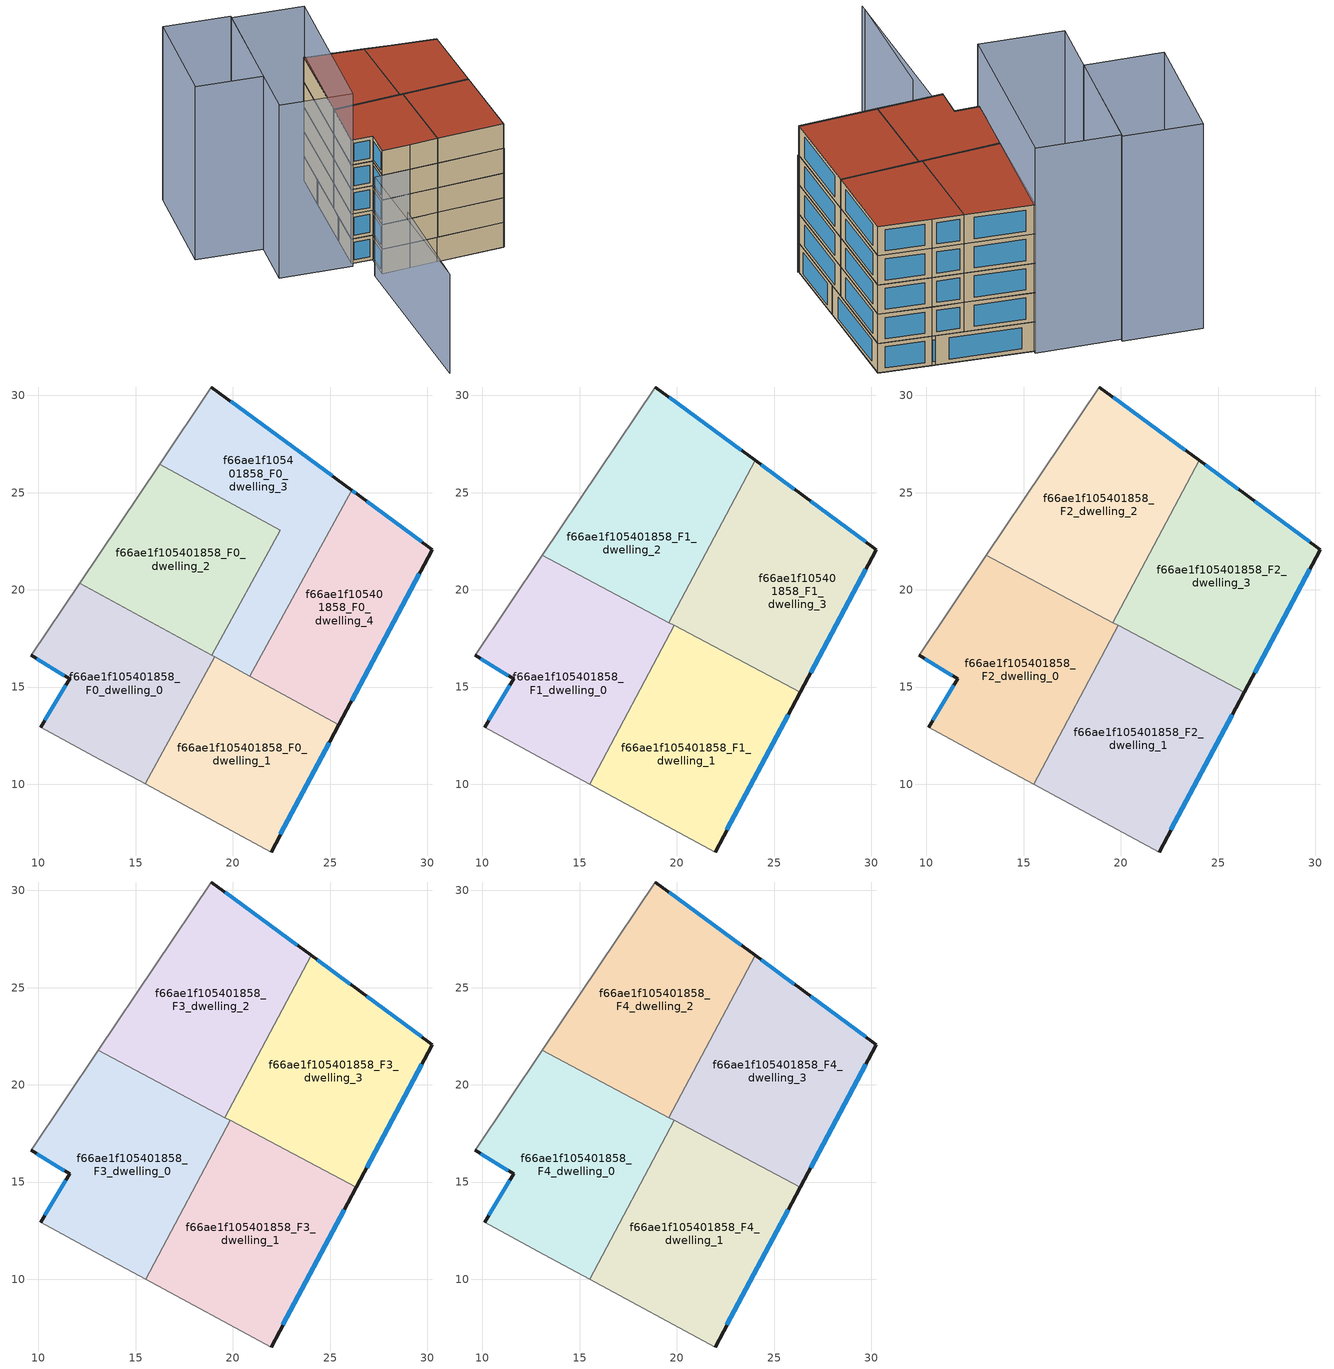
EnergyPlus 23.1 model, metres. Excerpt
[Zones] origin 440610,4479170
f66ae1f105401858_F0_dwelling_0
 floor ground (EU_floor_Construction): 15.49,10.02 19.06,16.55 12.14,20.34 9.65,16.63 11.62,15.43 10.12,12.94 12.85,11.44 z0
 wall outside (EU_wall_Construction): 10.12,12.94 11.62,15.43 9.65,16.63 z0:3
 wall adiabatic (EU_wall_Construction): 9.65,16.63 12.14,20.34 / 15.49,10.02 12.85,11.44 10.12,12.94 z0:3
 wall to f66ae1f105401858_F0_dwelling_1 (EU_wall_Construction): 19.06,16.55 15.49,10.02 z0:3
 wall to f66ae1f105401858_F0_dwelling_2 (EU_wall_Construction): 12.14,20.34 18.92,16.63 z0:3
 wall to f66ae1f105401858_F0_dwelling_3 (EU_wall_Construction): 18.92,16.63 19.06,16.55 z0:3
 window (EU_Window_Construction): 10.32,13.29 11.41,15.08 / 11.35,15.59 9.92,16.46 z0.42:2.58
f66ae1f105401858_F0_dwelling_1
 floor ground (EU_floor_Construction): 21.97,6.52 25.45,13.05 19.06,16.55 15.49,10.02 z0
 wall outside (EU_wall_Construction): 25.45,13.05 21.97,6.52 z0:3
 wall adiabatic (EU_wall_Construction): 21.97,6.52 15.49,10.02 z0:3
 wall to f66ae1f105401858_F0_dwelling_4 (EU_wall_Construction): 20.88,15.56 25.45,13.05 z0:3
 wall to f66ae1f105401858_F0_dwelling_3 (EU_wall_Construction): 19.06,16.55 20.88,15.56 z0:3
 window (EU_Window_Construction): 24.97,12.15 22.45,7.42 z0.42:2.58
f66ae1f105401858_F0_dwelling_2
 floor ground (EU_floor_Construction): 18.92,16.63 22.44,23.07 16.24,26.47 12.14,20.34 z0
 wall to f66ae1f105401858_F0_dwelling_3 (EU_wall_Construction): 16.24,26.47 22.44,23.07 18.92,16.63 z0:3
 wall adiabatic (EU_wall_Construction): 12.14,20.34 16.24,26.47 z0:3
f66ae1f105401858_F0_dwelling_3
 floor ground (EU_floor_Construction): 20.88,15.56 26.12,25.12 18.89,30.43 16.24,26.47 22.44,23.07 18.92,16.63 z0
 wall outside (EU_wall_Construction): 18.89,30.43 26.12,25.12 z0:3
 wall adiabatic (EU_wall_Construction): 16.24,26.47 18.89,30.43 z0:3
 wall to f66ae1f105401858_F0_dwelling_4 (EU_wall_Construction): 26.12,25.12 20.88,15.56 z0:3
 window (EU_Window_Construction): 19.9,29.7 25.12,25.86 z0.42:2.58
 ceiling adiabatic (EU_roof_Construction): 21.76,17.16 20.88,15.56 19.02,16.57 19.87,18.17 z3
f66ae1f105401858_F0_dwelling_4
 floor ground (EU_floor_Construction): 25.45,13.05 30.25,22.07 26.36,24.94 26.12,25.12 20.88,15.56 z0
 wall outside (EU_wall_Construction): 26.12,25.12 26.36,24.94 30.25,22.07 25.45,13.05 z0:3
 window (EU_Window_Construction): 26.15,25.1 26.33,24.97 / 26.9,24.55 29.71,22.47 / 29.58,20.82 26.11,14.3 z0.42:2.58
 ceiling adiabatic (EU_roof_Construction): 26.34,14.72 25.45,13.05 20.88,15.56 21.76,17.16 z3
f66ae1f105401858_F1_dwelling_0
 floor to f66ae1f105401858_F0_dwelling_0 (EU_floor_Construction): 17.06,12.9 19.02,16.57 12.14,20.34 9.65,16.63 11.62,15.43 10.12,12.94 12.85,11.44 15.49,10.02 z3
 floor to f66ae1f105401858_F0_dwelling_1 (EU_floor_Construction): 15.52,10 17.06,12.9 15.49,10.02 z3
 floor to f66ae1f105401858_F0_dwelling_2 (EU_floor_Construction): 18.92,16.63 19.78,18.21 13.09,21.77 12.14,20.34 z3
 floor to f66ae1f105401858_F0_dwelling_3 (EU_floor_Construction): 19.02,16.57 19.87,18.17 19.78,18.21 18.92,16.63 z3
 wall outside (EU_wall_Construction): 10.12,12.94 11.62,15.43 9.65,16.63 z3:6
 wall adiabatic (EU_wall_Construction): 9.65,16.63 13.09,21.77 / 15.52,10 12.85,11.44 10.12,12.94 z3:6
 wall to f66ae1f105401858_F1_dwelling_1 (EU_wall_Construction): 19.87,18.17 15.52,10 z3:6
 wall to f66ae1f105401858_F1_dwelling_2 (EU_wall_Construction): 13.09,21.77 19.59,18.31 z3:6
 wall to f66ae1f105401858_F1_dwelling_3 (EU_wall_Construction): 19.59,18.31 19.87,18.17 z3:6
 window (EU_Window_Construction): 10.32,13.29 11.41,15.08 / 11.35,15.59 9.92,16.46 z3.42:5.58
f66ae1f105401858_F1_dwelling_1
 floor to f66ae1f105401858_F0_dwelling_1 (EU_floor_Construction): 21.97,6.52 25.45,13.05 19.06,16.55 17.06,12.9 15.52,10 z3
 floor to f66ae1f105401858_F0_dwelling_0 (EU_floor_Construction): 17.06,12.9 19.06,16.55 19.02,16.57 z3
 floor adiabatic (EU_floor_Construction): 25.45,13.05 26.34,14.72 19.87,18.17 19.02,16.57 z3
 wall outside (EU_wall_Construction): 26.34,14.72 21.97,6.52 z3:6
 wall adiabatic (EU_wall_Construction): 21.97,6.52 15.52,10 z3:6
 wall to f66ae1f105401858_F1_dwelling_3 (EU_wall_Construction): 19.87,18.17 26.34,14.72 z3:6
 window (EU_Window_Construction): 25.73,13.59 22.58,7.66 z3.42:5.58
f66ae1f105401858_F1_dwelling_2
 floor to f66ae1f105401858_F0_dwelling_2 (EU_floor_Construction): 19.59,18.31 22.19,23.21 16.24,26.47 13.09,21.77 z3
 floor to f66ae1f105401858_F0_dwelling_3 (EU_floor_Construction): 22.19,23.21 24.03,26.66 18.89,30.43 16.24,26.47 z3
 wall outside (EU_wall_Construction): 18.89,30.43 24.03,26.66 z3:6
 wall to f66ae1f105401858_F1_dwelling_3 (EU_wall_Construction): 24.03,26.66 19.59,18.31 z3:6
 wall adiabatic (EU_wall_Construction): 13.09,21.77 18.89,30.43 z3:6
 window (EU_Window_Construction): 19.61,29.91 23.32,27.18 z3.42:5.58
f66ae1f105401858_F1_dwelling_3
 floor to f66ae1f105401858_F0_dwelling_3 (EU_floor_Construction): 21.76,17.16 26.12,25.12 24.03,26.66 22.19,23.21 22.44,23.07 19.78,18.21 z3
 floor to f66ae1f105401858_F0_dwelling_4 (EU_floor_Construction): 26.34,14.72 30.25,22.07 26.36,24.94 26.12,25.12 21.76,17.16 z3
 floor to f66ae1f105401858_F0_dwelling_2 (EU_floor_Construction): 19.78,18.21 22.44,23.07 22.19,23.21 19.59,18.31 z3
 wall outside (EU_wall_Construction): 24.03,26.66 26.36,24.94 30.25,22.07 26.34,14.72 z3:6
 window (EU_Window_Construction): 24.35,26.42 26.04,25.18 / 26.9,24.55 29.71,22.47 / 29.71,21.05 26.88,15.74 z3.42:5.58
f66ae1f105401858_F2_dwelling_0
 floor to f66ae1f105401858_F1_dwelling_0 (EU_floor_Construction): 15.52,10 19.87,18.17 13.09,21.77 9.65,16.63 11.62,15.43 10.12,12.94 12.85,11.44 z6
 wall outside (EU_wall_Construction): 10.12,12.94 11.62,15.43 9.65,16.63 z6:9
 wall adiabatic (EU_wall_Construction): 9.65,16.63 13.09,21.77 / 15.52,10 12.85,11.44 10.12,12.94 z6:9
 wall to f66ae1f105401858_F2_dwelling_1 (EU_wall_Construction): 19.87,18.17 15.52,10 z6:9
 wall to f66ae1f105401858_F2_dwelling_2 (EU_wall_Construction): 13.09,21.77 19.59,18.31 z6:9
 wall to f66ae1f105401858_F2_dwelling_3 (EU_wall_Construction): 19.59,18.31 19.87,18.17 z6:9
 window (EU_Window_Construction): 10.32,13.29 11.41,15.08 / 11.35,15.59 9.92,16.46 z6.42:8.58
f66ae1f105401858_F2_dwelling_1
 floor to f66ae1f105401858_F1_dwelling_1 (EU_floor_Construction): 21.97,6.52 26.34,14.72 19.87,18.17 15.52,10 z6
 wall outside (EU_wall_Construction): 26.34,14.72 21.97,6.52 z6:9
 wall adiabatic (EU_wall_Construction): 21.97,6.52 15.52,10 z6:9
 wall to f66ae1f105401858_F2_dwelling_3 (EU_wall_Construction): 19.87,18.17 26.34,14.72 z6:9
 window (EU_Window_Construction): 25.73,13.59 22.58,7.66 z6.42:8.58
f66ae1f105401858_F2_dwelling_2
 floor to f66ae1f105401858_F1_dwelling_2 (EU_floor_Construction): 19.59,18.31 24.03,26.66 18.89,30.43 13.09,21.77 z6
 wall outside (EU_wall_Construction): 18.89,30.43 24.03,26.66 z6:9
 wall to f66ae1f105401858_F2_dwelling_3 (EU_wall_Construction): 24.03,26.66 19.59,18.31 z6:9
 wall adiabatic (EU_wall_Construction): 13.09,21.77 18.89,30.43 z6:9
 window (EU_Window_Construction): 19.61,29.91 23.32,27.18 z6.42:8.58
f66ae1f105401858_F2_dwelling_3
 floor to f66ae1f105401858_F1_dwelling_3 (EU_floor_Construction): 26.34,14.72 30.25,22.07 26.36,24.94 24.03,26.66 19.59,18.31 z6
 wall outside (EU_wall_Construction): 24.03,26.66 26.36,24.94 30.25,22.07 26.34,14.72 z6:9
 window (EU_Window_Construction): 24.35,26.42 26.04,25.18 / 26.9,24.55 29.71,22.47 / 29.71,21.05 26.88,15.74 z6.42:8.58
f66ae1f105401858_F3_dwelling_0
 floor to f66ae1f105401858_F2_dwelling_0 (EU_floor_Construction): 15.52,10 19.87,18.17 13.09,21.77 9.65,16.63 11.62,15.43 10.12,12.94 12.85,11.44 z9
 wall outside (EU_wall_Construction): 10.12,12.94 11.62,15.43 9.65,16.63 z9:12
 wall adiabatic (EU_wall_Construction): 9.65,16.63 13.09,21.77 / 15.52,10 12.85,11.44 10.12,12.94 z9:12
 wall to f66ae1f105401858_F3_dwelling_1 (EU_wall_Construction): 19.87,18.17 15.52,10 z9:12
 wall to f66ae1f105401858_F3_dwelling_2 (EU_wall_Construction): 13.09,21.77 19.59,18.31 z9:12
 wall to f66ae1f105401858_F3_dwelling_3 (EU_wall_Construction): 19.59,18.31 19.87,18.17 z9:12
 window (EU_Window_Construction): 10.32,13.29 11.41,15.08 / 11.35,15.59 9.92,16.46 z9.42:11.58
f66ae1f105401858_F3_dwelling_1
 floor to f66ae1f105401858_F2_dwelling_1 (EU_floor_Construction): 21.97,6.52 26.34,14.72 19.87,18.17 15.52,10 z9
 wall outside (EU_wall_Construction): 26.34,14.72 21.97,6.52 z9:12
 wall adiabatic (EU_wall_Construction): 21.97,6.52 15.52,10 z9:12
 wall to f66ae1f105401858_F3_dwelling_3 (EU_wall_Construction): 19.87,18.17 26.34,14.72 z9:12
 window (EU_Window_Construction): 25.73,13.59 22.58,7.66 z9.42:11.58
f66ae1f105401858_F3_dwelling_2
 floor to f66ae1f105401858_F2_dwelling_2 (EU_floor_Construction): 19.59,18.31 24.03,26.66 18.89,30.43 13.09,21.77 z9
 wall outside (EU_wall_Construction): 18.89,30.43 24.03,26.66 z9:12
 wall to f66ae1f105401858_F3_dwelling_3 (EU_wall_Construction): 24.03,26.66 19.59,18.31 z9:12
 wall adiabatic (EU_wall_Construction): 13.09,21.77 18.89,30.43 z9:12
 window (EU_Window_Construction): 19.61,29.91 23.32,27.18 z9.42:11.58
f66ae1f105401858_F3_dwelling_3
 floor to f66ae1f105401858_F2_dwelling_3 (EU_floor_Construction): 26.34,14.72 30.25,22.07 26.36,24.94 24.03,26.66 19.59,18.31 z9
 wall outside (EU_wall_Construction): 24.03,26.66 26.36,24.94 30.25,22.07 26.34,14.72 z9:12
 window (EU_Window_Construction): 24.35,26.42 26.04,25.18 / 26.9,24.55 29.71,22.47 / 29.71,21.05 26.88,15.74 z9.42:11.58
f66ae1f105401858_F4_dwelling_0
 floor to f66ae1f105401858_F3_dwelling_0 (EU_floor_Construction): 15.52,10 19.87,18.17 13.09,21.77 9.65,16.63 11.62,15.43 10.12,12.94 12.85,11.44 z12
 wall outside (EU_wall_Construction): 10.12,12.94 11.62,15.43 9.65,16.63 z12:15
 wall adiabatic (EU_wall_Construction): 9.65,16.63 13.09,21.77 / 15.52,10 12.85,11.44 10.12,12.94 z12:15
 wall to f66ae1f105401858_F4_dwelling_1 (EU_wall_Construction): 19.87,18.17 15.52,10 z12:15
 wall to f66ae1f105401858_F4_dwelling_2 (EU_wall_Construction): 13.09,21.77 19.59,18.31 z12:15
 wall to f66ae1f105401858_F4_dwelling_3 (EU_wall_Construction): 19.59,18.31 19.87,18.17 z12:15
 window (EU_Window_Construction): 10.32,13.29 11.41,15.08 / 11.35,15.59 9.92,16.46 z12.42:14.58
 roof outside (EU_roof_Construction): 19.87,18.17 15.52,10 12.85,11.44 10.12,12.94 11.62,15.43 9.65,16.63 13.09,21.77 z15
f66ae1f105401858_F4_dwelling_1
 floor to f66ae1f105401858_F3_dwelling_1 (EU_floor_Construction): 21.97,6.52 26.34,14.72 19.87,18.17 15.52,10 z12
 wall outside (EU_wall_Construction): 26.34,14.72 21.97,6.52 z12:15
 wall adiabatic (EU_wall_Construction): 21.97,6.52 15.52,10 z12:15
 wall to f66ae1f105401858_F4_dwelling_3 (EU_wall_Construction): 19.87,18.17 26.34,14.72 z12:15
 window (EU_Window_Construction): 25.73,13.59 22.58,7.66 z12.42:14.58
 roof outside (EU_roof_Construction): 26.34,14.72 21.97,6.52 15.52,10 19.87,18.17 z15
f66ae1f105401858_F4_dwelling_2
 floor to f66ae1f105401858_F3_dwelling_2 (EU_floor_Construction): 19.59,18.31 24.03,26.66 18.89,30.43 13.09,21.77 z12
 wall outside (EU_wall_Construction): 18.89,30.43 24.03,26.66 z12:15
 wall to f66ae1f105401858_F4_dwelling_3 (EU_wall_Construction): 24.03,26.66 19.59,18.31 z12:15
 wall adiabatic (EU_wall_Construction): 13.09,21.77 18.89,30.43 z12:15
 window (EU_Window_Construction): 19.61,29.91 23.32,27.18 z12.42:14.58
 roof outside (EU_roof_Construction): 24.03,26.66 19.59,18.31 13.09,21.77 18.89,30.43 z15
f66ae1f105401858_F4_dwelling_3
 floor to f66ae1f105401858_F3_dwelling_3 (EU_floor_Construction): 26.34,14.72 30.25,22.07 26.36,24.94 24.03,26.66 19.59,18.31 z12
 wall outside (EU_wall_Construction): 24.03,26.66 26.36,24.94 30.25,22.07 26.34,14.72 z12:15
 window (EU_Window_Construction): 24.35,26.42 26.04,25.18 / 26.9,24.55 29.71,22.47 / 29.71,21.05 26.88,15.74 z12.42:14.58
 roof outside (EU_roof_Construction): 26.36,24.94 30.25,22.07 26.34,14.72 19.59,18.31 24.03,26.66 z15
shading: -0.15,-4.37 9.39,13.31 / 9.39,13.31 22.05,6.48 / 6.32,6.49 0.12,-3.87 z0:12; 2.88,20.62 12.74,35.03 / 12.74,35.03 19.21,30.6 / 19.21,30.6 9.35,16.19 / 9.35,16.19 2.88,20.62 / 0.16,29.53 6.93,39.36 / 6.93,39.36 12.93,35.23 / 12.93,35.23 6.15,25.4 / 6.15,25.4 0.16,29.53 z0:21
[Building]
EU S2 Campaign: North Axis=0; Terrain=City; Solar Distribution=FullExterior
[Site:Location]
Madrid: Latitude=40.5; Longitude=-3.5; Time Zone=1; Elevation=609
[SizingPeriod:WeatherFileDays]
AnnualSizingPeriod: Begin Month=1; Begin Day of Month=1; End Month=12; End Day of Month=31; Day of Week for Start Day=Monday; Use Weather File Daylight Saving Period=No; Use Weather File Rain and Snow Indicators=No
[MATERIAL]
EU_InternalMass_Material: Roughness=MediumRough; Thickness=0.1; Conductivity=1; Density=1800; Specific Heat=900; Thermal Absorptance=0.9; Solar Absorptance=0.7; Visible Absorptance=0.7
[MATERIAL:NOMASS] Roughness=MediumRough; Thermal Absorptance=0.9; Solar Absorptance=0.7; Visible Absorptance=0.7
Name | Thermal Resistance
EU_wall_NoMass | 1.60022
EU_roof_NoMass | 1.57597
EU_floor_NoMass | 0.470652
[WINDOWMATERIAL:SIMPLEGLAZINGSYSTEM]
EU_Window_SimpleGlazing: UFactor=3.28802; Solar Heat Gain Coefficient=0.85; Visible Transmittance=0.85
[CONSTRUCTION]
EU_wall_Construction: EU_wall_NoMass
EU_roof_Construction: EU_roof_NoMass
EU_floor_Construction: EU_floor_NoMass
EU_InternalMass_Construction: EU_InternalMass_Material
EU_Window_Construction: EU_Window_SimpleGlazing
[ZONE] Type=1; Multiplier=1; Ceiling Height=autocalculate; Floor Area=autocalculate; Part of Total Floor Area=Yes
Name | Volume
f66ae1f105401858_F0_dwelling_0 | 163.139
f66ae1f105401858_F1_dwelling_0; f66ae1f105401858_F2_dwelling_0; f66ae1f105401858_F3_dwelling_0; f66ae1f105401858_F4_dwelling_0 | 203.915
f66ae1f105401858_F0_dwelling_1 | 163.133
f66ae1f105401858_F1_dwelling_1; f66ae1f105401858_F2_dwelling_1; f66ae1f105401858_F3_dwelling_1; f66ae1f105401858_F4_dwelling_1 | 203.912
f66ae1f105401858_F0_dwelling_2 | 163.107
f66ae1f105401858_F1_dwelling_2; f66ae1f105401858_F2_dwelling_2; f66ae1f105401858_F3_dwelling_2; f66ae1f105401858_F4_dwelling_2 | 203.916
f66ae1f105401858_F0_dwelling_3 | 163.126
f66ae1f105401858_F1_dwelling_3; f66ae1f105401858_F2_dwelling_3; f66ae1f105401858_F3_dwelling_3; f66ae1f105401858_F4_dwelling_3 | 203.914
f66ae1f105401858_F0_dwelling_4 | 163.134
[INTERNALMASS] Construction=EU_InternalMass_Construction
Name | Zone or ZoneList | Surface Area
f66ae1f105401858_F0_dwelling_0_EU_InternalMass | f66ae1f105401858_F0_dwelling_0 | 54.3803
f66ae1f105401858_F0_dwelling_1_EU_InternalMass | f66ae1f105401858_F0_dwelling_1 | 54.3784
f66ae1f105401858_F0_dwelling_2_EU_InternalMass | f66ae1f105401858_F0_dwelling_2 | 54.3701
f66ae1f105401858_F0_dwelling_3_EU_InternalMass | f66ae1f105401858_F0_dwelling_3 | 54.3752
f66ae1f105401858_F0_dwelling_4_EU_InternalMass | f66ae1f105401858_F0_dwelling_4 | 54.3764
f66ae1f105401858_F1_dwelling_0_EU_InternalMass | f66ae1f105401858_F1_dwelling_0 | 67.9724
f66ae1f105401858_F1_dwelling_1_EU_InternalMass | f66ae1f105401858_F1_dwelling_1 | 67.9717
f66ae1f105401858_F1_dwelling_2_EU_InternalMass | f66ae1f105401858_F1_dwelling_2 | 67.9728
f66ae1f105401858_F1_dwelling_3_EU_InternalMass | f66ae1f105401858_F1_dwelling_3 | 67.9715
f66ae1f105401858_F2_dwelling_0_EU_InternalMass | f66ae1f105401858_F2_dwelling_0 | 67.9724
f66ae1f105401858_F2_dwelling_1_EU_InternalMass | f66ae1f105401858_F2_dwelling_1 | 67.9717
f66ae1f105401858_F2_dwelling_2_EU_InternalMass | f66ae1f105401858_F2_dwelling_2 | 67.9728
f66ae1f105401858_F2_dwelling_3_EU_InternalMass | f66ae1f105401858_F2_dwelling_3 | 67.9715
f66ae1f105401858_F3_dwelling_0_EU_InternalMass | f66ae1f105401858_F3_dwelling_0 | 67.9724
f66ae1f105401858_F3_dwelling_1_EU_InternalMass | f66ae1f105401858_F3_dwelling_1 | 67.9717
f66ae1f105401858_F3_dwelling_2_EU_InternalMass | f66ae1f105401858_F3_dwelling_2 | 67.9728
f66ae1f105401858_F3_dwelling_3_EU_InternalMass | f66ae1f105401858_F3_dwelling_3 | 67.9715
f66ae1f105401858_F4_dwelling_0_EU_InternalMass | f66ae1f105401858_F4_dwelling_0 | 67.9724
f66ae1f105401858_F4_dwelling_1_EU_InternalMass | f66ae1f105401858_F4_dwelling_1 | 67.9717
f66ae1f105401858_F4_dwelling_2_EU_InternalMass | f66ae1f105401858_F4_dwelling_2 | 67.9728
f66ae1f105401858_F4_dwelling_3_EU_InternalMass | f66ae1f105401858_F4_dwelling_3 | 67.9715
[OTHEREQUIPMENT] Fuel Type=Electricity; Design Level Calculation Method=Watts/Area; Power per Zone Floor Area=1; Fraction Latent=0; Fraction Radiant=0; Fraction Lost=0; Carbon Dioxide Generation Rate=0; EndUse Subcategory=EU_Step8_InternalGains
Name | Zone or ZoneList or Space or SpaceList | Schedule
EU_Step8_InternalGain_f66ae1f105401858_F0_dwelling_0_f000 | f66ae1f105401858_F0_dwelling_0 | EU_Step8_GainSchedule_f66ae1f105401858_F0_dwelling_0_f000
EU_Step8_InternalGain_f66ae1f105401858_F0_dwelling_1_f000 | f66ae1f105401858_F0_dwelling_1 | EU_Step8_GainSchedule_f66ae1f105401858_F0_dwelling_1_f000
EU_Step8_InternalGain_f66ae1f105401858_F0_dwelling_2_f000 | f66ae1f105401858_F0_dwelling_2 | EU_Step8_GainSchedule_f66ae1f105401858_F0_dwelling_2_f000
EU_Step8_InternalGain_f66ae1f105401858_F0_dwelling_3_f000 | f66ae1f105401858_F0_dwelling_3 | EU_Step8_GainSchedule_f66ae1f105401858_F0_dwelling_3_f000
EU_Step8_InternalGain_f66ae1f105401858_F0_dwelling_4_f000 | f66ae1f105401858_F0_dwelling_4 | EU_Step8_GainSchedule_f66ae1f105401858_F0_dwelling_4_f000
EU_Step8_InternalGain_f66ae1f105401858_F1_dwelling_0_f000 | f66ae1f105401858_F1_dwelling_0 | EU_Step8_GainSchedule_f66ae1f105401858_F1_dwelling_0_f000
EU_Step8_InternalGain_f66ae1f105401858_F1_dwelling_1_f000 | f66ae1f105401858_F1_dwelling_1 | EU_Step8_GainSchedule_f66ae1f105401858_F1_dwelling_1_f000
EU_Step8_InternalGain_f66ae1f105401858_F1_dwelling_2_f000 | f66ae1f105401858_F1_dwelling_2 | EU_Step8_GainSchedule_f66ae1f105401858_F1_dwelling_2_f000
EU_Step8_InternalGain_f66ae1f105401858_F1_dwelling_3_f000 | f66ae1f105401858_F1_dwelling_3 | EU_Step8_GainSchedule_f66ae1f105401858_F1_dwelling_3_f000
EU_Step8_InternalGain_f66ae1f105401858_F2_dwelling_0_f000 | f66ae1f105401858_F2_dwelling_0 | EU_Step8_GainSchedule_f66ae1f105401858_F2_dwelling_0_f000
EU_Step8_InternalGain_f66ae1f105401858_F2_dwelling_1_f000 | f66ae1f105401858_F2_dwelling_1 | EU_Step8_GainSchedule_f66ae1f105401858_F2_dwelling_1_f000
EU_Step8_InternalGain_f66ae1f105401858_F2_dwelling_2_f000 | f66ae1f105401858_F2_dwelling_2 | EU_Step8_GainSchedule_f66ae1f105401858_F2_dwelling_2_f000
EU_Step8_InternalGain_f66ae1f105401858_F2_dwelling_3_f000 | f66ae1f105401858_F2_dwelling_3 | EU_Step8_GainSchedule_f66ae1f105401858_F2_dwelling_3_f000
EU_Step8_InternalGain_f66ae1f105401858_F3_dwelling_0_f000 | f66ae1f105401858_F3_dwelling_0 | EU_Step8_GainSchedule_f66ae1f105401858_F3_dwelling_0_f000
EU_Step8_InternalGain_f66ae1f105401858_F3_dwelling_1_f000 | f66ae1f105401858_F3_dwelling_1 | EU_Step8_GainSchedule_f66ae1f105401858_F3_dwelling_1_f000
EU_Step8_InternalGain_f66ae1f105401858_F3_dwelling_2_f000 | f66ae1f105401858_F3_dwelling_2 | EU_Step8_GainSchedule_f66ae1f105401858_F3_dwelling_2_f000
EU_Step8_InternalGain_f66ae1f105401858_F3_dwelling_3_f000 | f66ae1f105401858_F3_dwelling_3 | EU_Step8_GainSchedule_f66ae1f105401858_F3_dwelling_3_f000
EU_Step8_InternalGain_f66ae1f105401858_F4_dwelling_0_f000 | f66ae1f105401858_F4_dwelling_0 | EU_Step8_GainSchedule_f66ae1f105401858_F4_dwelling_0_f000
EU_Step8_InternalGain_f66ae1f105401858_F4_dwelling_1_f000 | f66ae1f105401858_F4_dwelling_1 | EU_Step8_GainSchedule_f66ae1f105401858_F4_dwelling_1_f000
EU_Step8_InternalGain_f66ae1f105401858_F4_dwelling_2_f000 | f66ae1f105401858_F4_dwelling_2 | EU_Step8_GainSchedule_f66ae1f105401858_F4_dwelling_2_f000
EU_Step8_InternalGain_f66ae1f105401858_F4_dwelling_3_f000 | f66ae1f105401858_F4_dwelling_3 | EU_Step8_GainSchedule_f66ae1f105401858_F4_dwelling_3_f000
[ZONEVENTILATION:DESIGNFLOWRATE] Schedule=EU_AlwaysOn; Design Flow Rate Calculation Method=AirChanges/Hour; Air Changes per Hour=0.480704; Ventilation Type=Natural; Fan Pressure Rise=0; Fan Total Efficiency=1; Constant Term Coefficient=1; Temperature Term Coefficient=0; Velocity Term Coefficient=0; Velocity Squared Term Coefficient=0; Minimum Indoor Temperature=-100; Maximum Indoor Temperature=100; Delta Temperature=-100; Minimum Outdoor Temperature=-100; Maximum Outdoor Temperature=100; Maximum Wind Speed=40
Name | Zone or ZoneList or Space or SpaceList
EU_ConstantAir_f66ae1f105401858_F0_dwelling_0 | f66ae1f105401858_F0_dwelling_0
EU_ConstantAir_f66ae1f105401858_F0_dwelling_1 | f66ae1f105401858_F0_dwelling_1
EU_ConstantAir_f66ae1f105401858_F0_dwelling_2 | f66ae1f105401858_F0_dwelling_2
EU_ConstantAir_f66ae1f105401858_F0_dwelling_3 | f66ae1f105401858_F0_dwelling_3
EU_ConstantAir_f66ae1f105401858_F0_dwelling_4 | f66ae1f105401858_F0_dwelling_4
EU_ConstantAir_f66ae1f105401858_F1_dwelling_0 | f66ae1f105401858_F1_dwelling_0
EU_ConstantAir_f66ae1f105401858_F1_dwelling_1 | f66ae1f105401858_F1_dwelling_1
EU_ConstantAir_f66ae1f105401858_F1_dwelling_2 | f66ae1f105401858_F1_dwelling_2
EU_ConstantAir_f66ae1f105401858_F1_dwelling_3 | f66ae1f105401858_F1_dwelling_3
EU_ConstantAir_f66ae1f105401858_F2_dwelling_0 | f66ae1f105401858_F2_dwelling_0
EU_ConstantAir_f66ae1f105401858_F2_dwelling_1 | f66ae1f105401858_F2_dwelling_1
EU_ConstantAir_f66ae1f105401858_F2_dwelling_2 | f66ae1f105401858_F2_dwelling_2
EU_ConstantAir_f66ae1f105401858_F2_dwelling_3 | f66ae1f105401858_F2_dwelling_3
EU_ConstantAir_f66ae1f105401858_F3_dwelling_0 | f66ae1f105401858_F3_dwelling_0
EU_ConstantAir_f66ae1f105401858_F3_dwelling_1 | f66ae1f105401858_F3_dwelling_1
EU_ConstantAir_f66ae1f105401858_F3_dwelling_2 | f66ae1f105401858_F3_dwelling_2
EU_ConstantAir_f66ae1f105401858_F3_dwelling_3 | f66ae1f105401858_F3_dwelling_3
EU_ConstantAir_f66ae1f105401858_F4_dwelling_0 | f66ae1f105401858_F4_dwelling_0
EU_ConstantAir_f66ae1f105401858_F4_dwelling_1 | f66ae1f105401858_F4_dwelling_1
EU_ConstantAir_f66ae1f105401858_F4_dwelling_2 | f66ae1f105401858_F4_dwelling_2
EU_ConstantAir_f66ae1f105401858_F4_dwelling_3 | f66ae1f105401858_F4_dwelling_3
[HVACTEMPLATE:THERMOSTAT] Constant Heating Setpoint=20; Constant Cooling Setpoint=50
EU_HeatOnly_f66ae1f105401858_F0_dwelling_0; EU_HeatOnly_f66ae1f105401858_F0_dwelling_1; EU_HeatOnly_f66ae1f105401858_F0_dwelling_2; EU_HeatOnly_f66ae1f105401858_F0_dwelling_3; EU_HeatOnly_f66ae1f105401858_F0_dwelling_4; EU_HeatOnly_f66ae1f105401858_F1_dwelling_0; EU_HeatOnly_f66ae1f105401858_F1_dwelling_1; EU_HeatOnly_f66ae1f105401858_F1_dwelling_2; EU_HeatOnly_f66ae1f105401858_F1_dwelling_3; EU_HeatOnly_f66ae1f105401858_F2_dwelling_0; EU_HeatOnly_f66ae1f105401858_F2_dwelling_1; EU_HeatOnly_f66ae1f105401858_F2_dwelling_2; EU_HeatOnly_f66ae1f105401858_F2_dwelling_3; EU_HeatOnly_f66ae1f105401858_F3_dwelling_0; EU_HeatOnly_f66ae1f105401858_F3_dwelling_1; EU_HeatOnly_f66ae1f105401858_F3_dwelling_2; EU_HeatOnly_f66ae1f105401858_F3_dwelling_3; EU_HeatOnly_f66ae1f105401858_F4_dwelling_0; EU_HeatOnly_f66ae1f105401858_F4_dwelling_1; EU_HeatOnly_f66ae1f105401858_F4_dwelling_2; EU_HeatOnly_f66ae1f105401858_F4_dwelling_3
[HVACTEMPLATE:ZONE:IDEALLOADSAIRSYSTEM] System Availability Schedule=EU_AlwaysOn; Maximum Heating Supply Air Temperature=50; Minimum Cooling Supply Air Temperature=13; Maximum Heating Supply Air Humidity Ratio=0.0156; Minimum Cooling Supply Air Humidity Ratio=0.0077; Heating Limit=NoLimit; Cooling Limit=NoLimit; Heating Availability Schedule=EU_AlwaysOn; Cooling Availability Schedule=EU_CoolingOff; Dehumidification Control Type=ConstantSensibleHeatRatio; Cooling Sensible Heat Ratio=0.7; Dehumidification Setpoint=60; Humidification Control Type=None; Humidification Setpoint=30; Outdoor Air Method=None; Outdoor Air Flow Rate per Person=0.00944; Outdoor Air Flow Rate per Zone Floor Area=0; Outdoor Air Flow Rate per Zone=0; Demand Controlled Ventilation Type=None; Outdoor Air Economizer Type=NoEconomizer; Heat Recovery Type=None; Sensible Heat Recovery Effectiveness=0.7; Latent Heat Recovery Effectiveness=0.65
Name | Template Thermostat
f66ae1f105401858_F0_dwelling_0 | EU_HeatOnly_f66ae1f105401858_F0_dwelling_0
f66ae1f105401858_F0_dwelling_1 | EU_HeatOnly_f66ae1f105401858_F0_dwelling_1
f66ae1f105401858_F0_dwelling_2 | EU_HeatOnly_f66ae1f105401858_F0_dwelling_2
f66ae1f105401858_F0_dwelling_3 | EU_HeatOnly_f66ae1f105401858_F0_dwelling_3
f66ae1f105401858_F0_dwelling_4 | EU_HeatOnly_f66ae1f105401858_F0_dwelling_4
f66ae1f105401858_F1_dwelling_0 | EU_HeatOnly_f66ae1f105401858_F1_dwelling_0
f66ae1f105401858_F1_dwelling_1 | EU_HeatOnly_f66ae1f105401858_F1_dwelling_1
f66ae1f105401858_F1_dwelling_2 | EU_HeatOnly_f66ae1f105401858_F1_dwelling_2
f66ae1f105401858_F1_dwelling_3 | EU_HeatOnly_f66ae1f105401858_F1_dwelling_3
f66ae1f105401858_F2_dwelling_0 | EU_HeatOnly_f66ae1f105401858_F2_dwelling_0
f66ae1f105401858_F2_dwelling_1 | EU_HeatOnly_f66ae1f105401858_F2_dwelling_1
f66ae1f105401858_F2_dwelling_2 | EU_HeatOnly_f66ae1f105401858_F2_dwelling_2
f66ae1f105401858_F2_dwelling_3 | EU_HeatOnly_f66ae1f105401858_F2_dwelling_3
f66ae1f105401858_F3_dwelling_0 | EU_HeatOnly_f66ae1f105401858_F3_dwelling_0
f66ae1f105401858_F3_dwelling_1 | EU_HeatOnly_f66ae1f105401858_F3_dwelling_1
f66ae1f105401858_F3_dwelling_2 | EU_HeatOnly_f66ae1f105401858_F3_dwelling_2
f66ae1f105401858_F3_dwelling_3 | EU_HeatOnly_f66ae1f105401858_F3_dwelling_3
f66ae1f105401858_F4_dwelling_0 | EU_HeatOnly_f66ae1f105401858_F4_dwelling_0
f66ae1f105401858_F4_dwelling_1 | EU_HeatOnly_f66ae1f105401858_F4_dwelling_1
f66ae1f105401858_F4_dwelling_2 | EU_HeatOnly_f66ae1f105401858_F4_dwelling_2
f66ae1f105401858_F4_dwelling_3 | EU_HeatOnly_f66ae1f105401858_F4_dwelling_3
[SIZING:ZONE] Zone Cooling Design Supply Air Temperature Input Method=SupplyAirTemperature; Zone Cooling Design Supply Air Temperature=13; Zone Heating Design Supply Air Temperature Input Method=SupplyAirTemperature; Zone Heating Design Supply Air Temperature=50; Zone Cooling Design Supply Air Humidity Ratio=0.008; Zone Heating Design Supply Air Humidity Ratio=0.008; Cooling Design Air Flow Method=DesignDay; Cooling Design Air Flow Rate=0; Cooling Minimum Air Flow per Zone Floor Area=0.000762; Cooling Minimum Air Flow=0; Cooling Minimum Air Flow Fraction=0.2; Heating Design Air Flow Method=DesignDay; Heating Design Air Flow Rate=0; Heating Maximum Air Flow per Zone Floor Area=0.002032; Heating Maximum Air Flow=0.141576; Heating Maximum Air Flow Fraction=0.3; Account for Dedicated Outdoor Air System=No; Dedicated Outdoor Air System Control Strategy=NeutralSupplyAir; Dedicated Outdoor Air Low Setpoint Temperature for Design=autosize; Dedicated Outdoor Air High Setpoint Temperature for Design=autosize; Zone Load Sizing Method=Sensible Load Only No Latent Load; Zone Latent Cooling Design Supply Air Humidity Ratio Input Method=HumidityRatioDifference; Zone Cooling Design Supply Air Humidity Ratio Difference=0.005; Zone Latent Heating Design Supply Air Humidity Ratio Input Method=HumidityRatioDifference; Zone Humidification Design Supply Air Humidity Ratio Difference=0.005
f66ae1f105401858_F0_dwelling_0; f66ae1f105401858_F0_dwelling_1; f66ae1f105401858_F0_dwelling_2; f66ae1f105401858_F0_dwelling_3; f66ae1f105401858_F0_dwelling_4; f66ae1f105401858_F1_dwelling_0; f66ae1f105401858_F1_dwelling_1; f66ae1f105401858_F1_dwelling_2; f66ae1f105401858_F1_dwelling_3; f66ae1f105401858_F2_dwelling_0; f66ae1f105401858_F2_dwelling_1; f66ae1f105401858_F2_dwelling_2; f66ae1f105401858_F2_dwelling_3; f66ae1f105401858_F3_dwelling_0; f66ae1f105401858_F3_dwelling_1; f66ae1f105401858_F3_dwelling_2; f66ae1f105401858_F3_dwelling_3; f66ae1f105401858_F4_dwelling_0; f66ae1f105401858_F4_dwelling_1; f66ae1f105401858_F4_dwelling_2; f66ae1f105401858_F4_dwelling_3
[SCHEDULE:CONSTANT]
Name | Hourly Value
EU_AlwaysOn | 1
EU_CoolingOff | 0
[SCHEDULE:FILE] Column Number=1; Rows to Skip at Top=0; Number of Hours of Data=8760; Column Separator=Comma; Interpolate to Timestep=No; Minutes per Item=60; Adjust Schedule for Daylight Savings=Yes
Name | File
EU_Step8_GainSchedule_f66ae1f105401858_F0_dwelling_0_f000 | ../../schedules/f66ae1f105401858/f66ae1f105401858_F0_dwelling_0_f000_gain.csv
EU_Step8_GainSchedule_f66ae1f105401858_F0_dwelling_1_f000 | ../../schedules/f66ae1f105401858/f66ae1f105401858_F0_dwelling_1_f000_gain.csv
EU_Step8_GainSchedule_f66ae1f105401858_F0_dwelling_2_f000 | ../../schedules/f66ae1f105401858/f66ae1f105401858_F0_dwelling_2_f000_gain.csv
EU_Step8_GainSchedule_f66ae1f105401858_F0_dwelling_3_f000 | ../../schedules/f66ae1f105401858/f66ae1f105401858_F0_dwelling_3_f000_gain.csv
EU_Step8_GainSchedule_f66ae1f105401858_F0_dwelling_4_f000 | ../../schedules/f66ae1f105401858/f66ae1f105401858_F0_dwelling_4_f000_gain.csv
EU_Step8_GainSchedule_f66ae1f105401858_F1_dwelling_0_f000 | ../../schedules/f66ae1f105401858/f66ae1f105401858_F1_dwelling_0_f000_gain.csv
EU_Step8_GainSchedule_f66ae1f105401858_F1_dwelling_1_f000 | ../../schedules/f66ae1f105401858/f66ae1f105401858_F1_dwelling_1_f000_gain.csv
EU_Step8_GainSchedule_f66ae1f105401858_F1_dwelling_2_f000 | ../../schedules/f66ae1f105401858/f66ae1f105401858_F1_dwelling_2_f000_gain.csv
EU_Step8_GainSchedule_f66ae1f105401858_F1_dwelling_3_f000 | ../../schedules/f66ae1f105401858/f66ae1f105401858_F1_dwelling_3_f000_gain.csv
EU_Step8_GainSchedule_f66ae1f105401858_F2_dwelling_0_f000 | ../../schedules/f66ae1f105401858/f66ae1f105401858_F2_dwelling_0_f000_gain.csv
EU_Step8_GainSchedule_f66ae1f105401858_F2_dwelling_1_f000 | ../../schedules/f66ae1f105401858/f66ae1f105401858_F2_dwelling_1_f000_gain.csv
EU_Step8_GainSchedule_f66ae1f105401858_F2_dwelling_2_f000 | ../../schedules/f66ae1f105401858/f66ae1f105401858_F2_dwelling_2_f000_gain.csv
EU_Step8_GainSchedule_f66ae1f105401858_F2_dwelling_3_f000 | ../../schedules/f66ae1f105401858/f66ae1f105401858_F2_dwelling_3_f000_gain.csv
EU_Step8_GainSchedule_f66ae1f105401858_F3_dwelling_0_f000 | ../../schedules/f66ae1f105401858/f66ae1f105401858_F3_dwelling_0_f000_gain.csv
EU_Step8_GainSchedule_f66ae1f105401858_F3_dwelling_1_f000 | ../../schedules/f66ae1f105401858/f66ae1f105401858_F3_dwelling_1_f000_gain.csv
EU_Step8_GainSchedule_f66ae1f105401858_F3_dwelling_2_f000 | ../../schedules/f66ae1f105401858/f66ae1f105401858_F3_dwelling_2_f000_gain.csv
EU_Step8_GainSchedule_f66ae1f105401858_F3_dwelling_3_f000 | ../../schedules/f66ae1f105401858/f66ae1f105401858_F3_dwelling_3_f000_gain.csv
EU_Step8_GainSchedule_f66ae1f105401858_F4_dwelling_0_f000 | ../../schedules/f66ae1f105401858/f66ae1f105401858_F4_dwelling_0_f000_gain.csv
EU_Step8_GainSchedule_f66ae1f105401858_F4_dwelling_1_f000 | ../../schedules/f66ae1f105401858/f66ae1f105401858_F4_dwelling_1_f000_gain.csv
EU_Step8_GainSchedule_f66ae1f105401858_F4_dwelling_2_f000 | ../../schedules/f66ae1f105401858/f66ae1f105401858_F4_dwelling_2_f000_gain.csv
EU_Step8_GainSchedule_f66ae1f105401858_F4_dwelling_3_f000 | ../../schedules/f66ae1f105401858/f66ae1f105401858_F4_dwelling_3_f000_gain.csv
